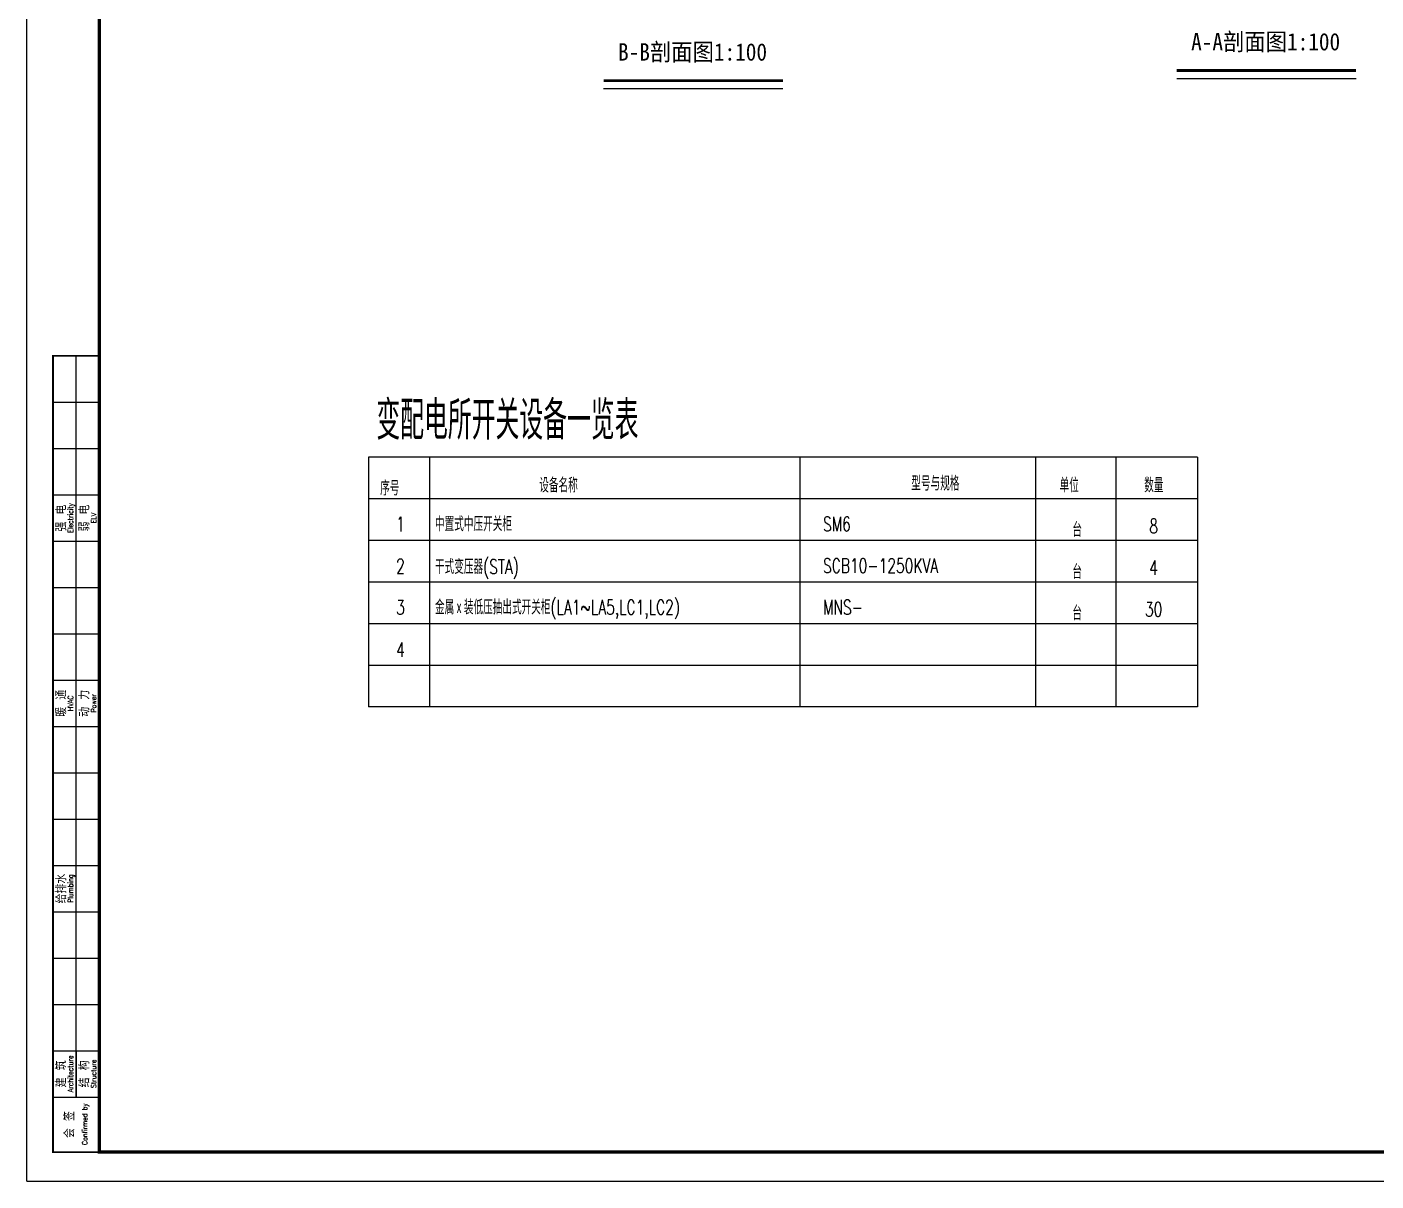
# Model space of a CAD drawing. Extents: x -336391 to 664021, y -458009 to -178412.
# Drawn here: x 545121 to 591725, y -458009 to -418149 of the extents above; entities that cross this region are included whole.
import ezdxf
from ezdxf.enums import TextEntityAlignment as Align

# ---------------------------------------------------------------- set-up
doc = ezdxf.new("R2010")
doc.units = 0
doc.header["$LTSCALE"] = 1000
doc.header["$MEASUREMENT"] = 0
for name, color, linetype in [('A-墙线', 7, 'CONTINUOUS'), ('图框', 7, 'CONTINUOUS'), ('电气-文字', 4, 'CONTINUOUS')]:
    doc.layers.add(name, color=color, linetype=linetype)
doc.styles.add('HZ', font='tjromans.shx', dxfattribs={"width": 0.75, "bigfont": 'tjhztxt.shx'})
doc.styles.add('STYLE2', font='')
doc.styles.add('TKZ2_tjkts.shx', font='tjromant.shx', dxfattribs={"bigfont": 'tjkts.shx'})
doc.styles.get('STYLE2').set_extended_font_data('SimSun')

# ---------------------------------------------------------------- blocks, each defined once
blk = doc.blocks.new('tk2')
at = {"layer": '图框'}
for p, q in [((0, 0), (0, 84100)), ((1700, 2900), (1700, 28500)), ((900, 26900), (2500, 26900)), ((900, 25300), (2500, 25300)), ((900, 23700), (2500, 23700)), ((900, 22100), (2500, 22100)), ((900, 20500), (2500, 20500)), ((900, 18900), (2500, 18900)), ((900, 17300), (2500, 17300)), ((900, 15700), (2500, 15700)), ((900, 14100), (2500, 14100)), ((900, 12500), (2500, 12500)), ((900, 10900), (2500, 10900)), ((900, 9300), (2500, 9300)), ((900, 7700), (2500, 7700)), ((900, 6100), (2500, 6100)), ((900, 4500), (2500, 4500)), ((1700, 4500), (1700, 2900)), ((900, 2900), (2500, 2900)), ((0, 0), (118900, 0))]:
    blk.add_line(p, q, dxfattribs=at)
at = {"layer": '图框', "const_width": 120}
blk.add_lwpolyline([(117900, 1000), (117900, 83100), (2500, 83100), (2500, 1000)], close=True, dxfattribs=at)
at = {"layer": '图框', "const_width": 60}
blk.add_lwpolyline([(2500, 1000), (900, 1000), (900, 28500), (2500, 28500)], dxfattribs=at)
at = {"layer": '图框', "style": 'TKZ2_tjkts.shx'}
for s, p in [('强 电', (1179, 22900)), ('弱 电', (1979, 22900)), ('暖 通', (1179, 16500)), ('动 力', (1979, 16500)), ('给排水', (1179, 10100)), ('建 筑', (1179, 3700)), ('结 构', (1979, 3700)), ('会 签', (1462, 1950))]:
    blk.add_text(s, height=360, rotation=90, dxfattribs=at).set_placement(p, align=Align.MIDDLE_CENTER)
at = {"layer": '图框', "style": 'TKZ2_tjkts.shx', "width": 0.8}
for s, p in [('Electricity', (1502, 22900)), ('ELV', (2302, 22900)), ('Power', (2302, 16500)), ('HVAC', (1502, 16500)), ('Plumbing', (1502, 10100)), ('Architecture', (1502, 3700)), ('Structure', (2302, 3700)), ('Confirmed by', (1995, 1961))]:
    blk.add_text(s, height=180, rotation=90, dxfattribs=at).set_placement(p, align=Align.MIDDLE_CENTER)

msp = doc.modelspace()

# ---------------------------------------------------------------- linework, layer by layer
at = {"layer": '电气-文字'}
for p, q in [((565040.3, -420278.9), (571234.9, -420278.9)), ((584839.2, -419925.8), (591033.8, -419925.8)), ((585559.7, -433010.4), (556918.9, -433010.4)), ((556918.9, -433010.4), (556918.9, -441635.4)), ((559021.1, -433010.4), (559021.1, -441635.4)), ((571822.5, -433010.4), (571822.5, -441635.4)), ((579957.5, -433010.4), (579957.5, -441635.4)), ((582731.2, -433010.4), (582731.2, -441635.4)), ((585559.7, -433010.4), (585559.7, -441635.4)), ((585559.7, -433010.4), (585559.7, -441635.4)), ((585559.7, -434447.9), (556918.9, -434447.9)), ((585559.7, -435885.4), (556918.9, -435885.4)), ((585559.7, -437322.9), (556918.9, -437322.9)), ((585559.7, -438760.4), (556918.9, -438760.4)), ((585559.7, -440197.9), (556918.9, -440197.9)), ((585559.7, -441635.4), (556918.9, -441635.4))]:
    msp.add_line(p, q, dxfattribs=at)
at = {"layer": '电气-文字', "const_width": 96}
for points in [[(584839.2, -419653.7), (591033.8, -419653.7)], [(565040.3, -420006.8), (571234.9, -420006.8)]]:
    msp.add_lwpolyline(points, dxfattribs=at)

# ---------------------------------------------------------------- block references
at = {"layer": 'A-墙线'}
msp.add_blockref('tk2', (545120.5, -458008.9), dxfattribs=at)

# ---------------------------------------------------------------- texts
at = {"layer": '电气-文字'}
for s, height, style, width, p in [('A-A剖面图1:100', 600, 'STYLE2', 0.9, (585337.6, -418958.5)), ('B-B剖面图1:100', 600, 'STYLE2', 0.9, (565538.8, -419311.5)), ('变配电所开关设备一览表', 1333.333, 'HZ', 0.65, (557189.8, -432400.1)), ('序号', 500, 'HZ', 0.7, (557321.8, -434328.8)), ('设备名称', 500, 'HZ', 0.7, (562817.9, -434227.8)), ('型号与规格', 500, 'HZ', 0.7, (575671.1, -434163.7)), ('单位', 500, 'HZ', 0.7, (580794.8, -434227.8)), ('数量', 500, 'HZ', 0.7, (583717.3, -434227.8)), ('中置式中压开关柜', 500, 'HZ', 0.7, (559215.7, -435564.5)), ('SM6', 500, 'HZ', 0.7, (572621.2, -435566)), ('干式变压器(STA)', 500, 'HZ', 0.7, (559215.7, -437041.1)), ('SCB10-1250KVA', 500, 'HZ', 0.7, (572621.2, -437003.5)), ('金属ⅹ装低压抽出式开关柜(LA1~LA5,LC1,LC2)', 500, 'HZ', 0.7, (559215.7, -438439.5)), ('MNS-', 500, 'HZ', 0.7, (572621.2, -438441))]:
    msp.add_text(s, height=height, dxfattribs=dict(at, style=style, width=width)).set_placement(p)
at = {"layer": '电气-文字', "style": 'HZ', "width": 0.7}
for s, p in [('1', (558023.4, -435569.3)), ('台', (581401.2, -435766)), ('8', (584042.9, -435637.4)), ('2', (558023.4, -437022.5)), ('台', (581401.2, -437219.2)), ('4', (584042.9, -437077.1)), ('3', (558023.4, -438444.2)), ('30', (584042.9, -438512.4)), ('台', (581401.2, -438641)), ('4', (558023.4, -439904.1))]:
    msp.add_text(s, height=500, dxfattribs=at).set_placement(p, align=Align.CENTER)

doc.saveas('drawing.dxf')
